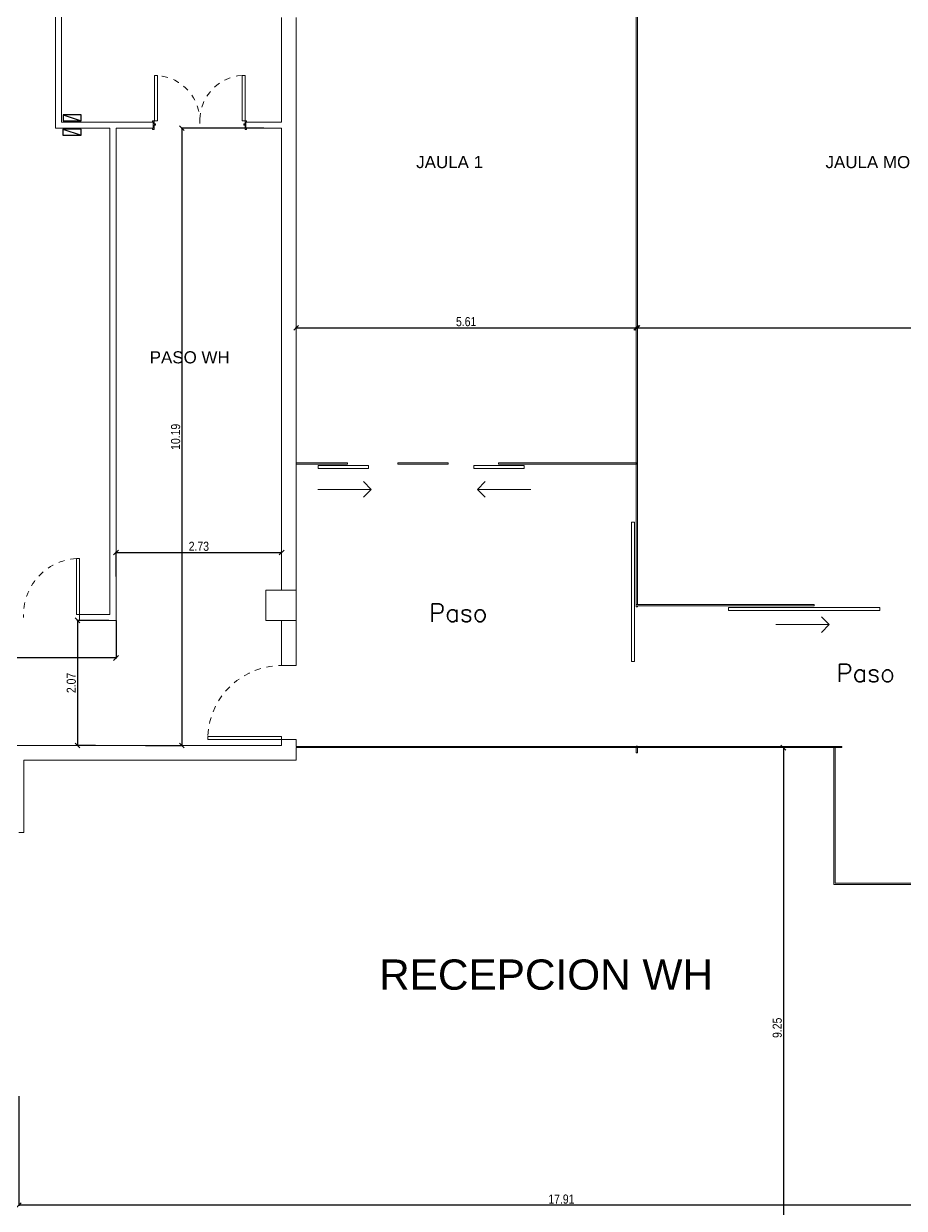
# Model space of a CAD drawing. Header units: millimetres. Extents: x 182 to 305, y 81 to 164.
# Drawn here: x 209.34 to 223.87, y 118.08 to 137.63 of the extents above; entities that cross this region are included whole.
import ezdxf

# ---------------------------------------------------------------- set-up
doc = ezdxf.new("R2010")
doc.units = ezdxf.units.MM
doc.linetypes.add('Dash 1_16_', pattern=[0.003174, 0.001587, -0.001587])
for name, color, linetype, lineweight in [('A-----NPP', 7, 'Continuous', 9), ('A-AREAIDM', 7, 'Continuous', 18), ('A-DOORSYM', 7, 'Continuous', 9), ('A-FLOROTM', 7, 'Continuous', 9), ('A-WALL', 7, 'Continuous', 9), ('DIMENSION', 1, 'Continuous', 25), ('S-COLSPRM', 7, 'Continuous', 9)]:
    doc.layers.add(name, color=color, linetype=linetype, lineweight=lineweight)
for name, color, linetype in [('estructura', 7, 'Continuous'), ('Plano Generales interior', 7, 'Continuous'), ('Sectores', 3, 'Continuous')]:
    doc.layers.add(name, color=color, linetype=linetype)
doc.styles.add('ARIALNARROW', font='ARIALN.TTF')
doc.styles.add('MtXpl_Arial_Unicode_', font='ARIALUNI.ttf')
doc.styles.get("Standard").update_dxf_attribs({"font": 'txt.shx'})
doc.dimstyles.new('C', dxfattribs={"dimscale": 1.5, "dimtxt": 0.15, "dimasz": 0.08, "dimexe": 0.01, "dimexo": 0, "dimgap": 0.025, "dimtad": 1, "dimzin": 0, "dimdsep": 46, "dimtxsty": 'ARIALNARROW', "dimblk": 'OBLIQUE', "dimcen": 0, "dimclrd": 256, "dimclre": 256, "dimclrt": 256, "dimadec": 0, "dimazin": 0, "dimtfac": 1.666667, "dimtofl": 0, "dimtmove": 0, "dimatfit": 0, "dimldrblk": 'OBLIQUE', "dimfxl": 0.1, "dimtolj": 1, "dimtzin": 0, "dimarcsym": 0})

# ---------------------------------------------------------------- blocks, each defined once
blk = doc.blocks.new('_Oblique')
at = {"layer": 'estructura', "color": 0, "lineweight": -2}
blk.add_line((-0.5, -0.5), (0.5, 0.5), dxfattribs=at)
blk = doc.blocks.new('*D74')
at = {"layer": 'Defpoints', "color": 0}
for p in [(209.256233, 119.929648), (227.169996, 119.929648), (209.256233, 118.129648)]:
    blk.add_point(p, dxfattribs=at)
at = {"layer": 'DIMENSION', "lineweight": -2}
for p, q in [((209.256233, 119.929648), (209.256233, 118.119648)), ((227.169996, 119.929648), (227.169996, 118.119648)), ((227.169996, 118.129648), (209.256233, 118.129648))]:
    blk.add_line(p, q, dxfattribs=at)
at = {"layer": 'DIMENSION', "lineweight": -2, "xscale": 0.08, "yscale": 0.08, "zscale": 0.08, "rotation": 180}
blk.add_blockref('_Oblique', (209.256233, 118.129648), dxfattribs=at)
at = {"layer": 'DIMENSION', "lineweight": -2, "xscale": 0.08, "yscale": 0.08, "zscale": 0.08}
blk.add_blockref('_Oblique', (227.169996, 118.129648), dxfattribs=at)
at = {"layer": 'DIMENSION', "insert": (218.213115, 118.231225), "char_height": 0.15, "attachment_point": 5, "style": 'ARIALNARROW'}
blk.add_mtext('\\A1;17.91', dxfattribs=at)
blk = doc.blocks.new('*D75')
at = {"layer": 'Defpoints', "color": 0}
for p in [(221.876728, 125.684648), (215.204642, 116.434648), (221.876728, 116.434648)]:
    blk.add_point(p, dxfattribs=at)
at = {"layer": 'DIMENSION', "lineweight": -2}
for p, q in [((221.876728, 125.684648), (221.866728, 125.684648)), ((221.876728, 125.684648), (221.876728, 116.434648)), ((215.204642, 116.434648), (221.886728, 116.434648))]:
    blk.add_line(p, q, dxfattribs=at)
at = {"layer": 'DIMENSION', "lineweight": -2, "xscale": 0.08, "yscale": 0.08, "zscale": 0.08}
for p, rotation in [((221.876728, 125.684648), 90), ((221.876728, 116.434648), 270)]:
    blk.add_blockref('_Oblique', p, dxfattribs=dict(at, rotation=rotation))
at = {"layer": 'DIMENSION', "insert": (221.775152, 121.059648), "char_height": 0.15, "attachment_point": 5, "rotation": 90, "style": 'ARIALNARROW'}
blk.add_mtext('\\A1;9.25', dxfattribs=at)
blk = doc.blocks.new('*D96')
at = {"layer": 'Defpoints', "color": 0}
for p in [(213.301609, 135.909649), (211.347967, 125.719648), (211.947967, 125.719648)]:
    blk.add_point(p, dxfattribs=at)
at = {"layer": 'DIMENSION', "lineweight": -2}
for p, q in [((213.301609, 135.909649), (211.937967, 135.909649)), ((211.947967, 135.909649), (211.947967, 125.719648)), ((211.347967, 125.719648), (211.957967, 125.719648))]:
    blk.add_line(p, q, dxfattribs=at)
at = {"layer": 'DIMENSION', "lineweight": -2, "xscale": 0.08, "yscale": 0.08, "zscale": 0.08}
for p, rotation in [((211.947967, 135.909649), 90), ((211.947967, 125.719648), 270)]:
    blk.add_blockref('_Oblique', p, dxfattribs=dict(at, rotation=rotation))
at = {"layer": 'DIMENSION', "insert": (211.846391, 130.814648), "char_height": 0.15, "attachment_point": 5, "rotation": 90, "style": 'ARIALNARROW'}
blk.add_mtext('\\A1;10.19', dxfattribs=at)
blk = doc.blocks.new('*D97')
at = {"layer": 'Defpoints', "color": 0}
for p in [(213.836101, 132.614278), (219.446172, 132.614278), (219.446172, 132.614278)]:
    blk.add_point(p, dxfattribs=at)
at = {"layer": 'DIMENSION', "lineweight": -2}
for p, q in [((213.836101, 132.614278), (213.836101, 132.624278)), ((213.836101, 132.614278), (219.446172, 132.614278)), ((219.446172, 132.614278), (219.446172, 132.624278))]:
    blk.add_line(p, q, dxfattribs=at)
at = {"layer": 'DIMENSION', "lineweight": -2, "xscale": 0.08, "yscale": 0.08, "zscale": 0.08, "rotation": 180}
blk.add_blockref('_Oblique', (213.836101, 132.614278), dxfattribs=at)
at = {"layer": 'DIMENSION', "lineweight": -2, "xscale": 0.08, "yscale": 0.08, "zscale": 0.08}
blk.add_blockref('_Oblique', (219.446172, 132.614278), dxfattribs=at)
at = {"layer": 'DIMENSION', "insert": (216.641137, 132.715854), "char_height": 0.15, "attachment_point": 5, "style": 'ARIALNARROW'}
blk.add_mtext('\\A1;5.61', dxfattribs=at)
blk = doc.blocks.new('*D98')
at = {"layer": 'Defpoints', "color": 0}
for p in [(219.466172, 132.614278), (229.506172, 132.614278), (229.506172, 132.200787)]:
    blk.add_point(p, dxfattribs=at)
at = {"layer": 'DIMENSION', "lineweight": -2}
for p, q in [((219.466172, 132.614278), (219.466172, 132.624278)), ((219.466172, 132.614278), (229.506172, 132.614278)), ((229.506172, 132.200787), (229.506172, 132.624278))]:
    blk.add_line(p, q, dxfattribs=at)
at = {"layer": 'DIMENSION', "lineweight": -2, "xscale": 0.08, "yscale": 0.08, "zscale": 0.08, "rotation": 180}
blk.add_blockref('_Oblique', (219.466172, 132.614278), dxfattribs=at)
at = {"layer": 'DIMENSION', "lineweight": -2, "xscale": 0.08, "yscale": 0.08, "zscale": 0.08}
blk.add_blockref('_Oblique', (229.506172, 132.614278), dxfattribs=at)
at = {"layer": 'DIMENSION', "insert": (224.486172, 132.715854), "char_height": 0.15, "attachment_point": 5, "style": 'ARIALNARROW'}
blk.add_mtext('\\A1;10.04', dxfattribs=at)
blk = doc.blocks.new('*D109')
at = {"layer": 'Defpoints', "color": 0}
for p in [(210.743947, 127.784648), (210.226639, 125.719648), (210.526639, 125.719648)]:
    blk.add_point(p, dxfattribs=at)
at = {"layer": 'DIMENSION', "lineweight": -2}
for p, q in [((210.743947, 127.784648), (210.216639, 127.784648)), ((210.226639, 127.784648), (210.226639, 125.719648)), ((210.526639, 125.719648), (210.216639, 125.719648))]:
    blk.add_line(p, q, dxfattribs=at)
at = {"layer": 'DIMENSION', "lineweight": -2, "xscale": 0.08, "yscale": 0.08, "zscale": 0.08}
for p, rotation in [((210.226639, 127.784648), 90), ((210.226639, 125.719648), 270)]:
    blk.add_blockref('_Oblique', p, dxfattribs=dict(at, rotation=rotation))
at = {"layer": 'DIMENSION', "insert": (210.125062, 126.752148), "char_height": 0.15, "attachment_point": 5, "rotation": 90, "style": 'ARIALNARROW'}
blk.add_mtext('\\A1;2.07', dxfattribs=at)
blk = doc.blocks.new('*D110')
at = {"layer": 'Defpoints', "color": 0}
for p in [(213.596101, 128.906205), (213.596101, 128.906205), (210.863132, 128.507805)]:
    blk.add_point(p, dxfattribs=at)
at = {"layer": 'DIMENSION', "lineweight": -2}
for p, q in [((210.863132, 128.507805), (210.863132, 128.916205)), ((210.863132, 128.906205), (213.596101, 128.906205)), ((213.596101, 128.906205), (213.596101, 128.916205))]:
    blk.add_line(p, q, dxfattribs=at)
at = {"layer": 'DIMENSION', "lineweight": -2, "xscale": 0.08, "yscale": 0.08, "zscale": 0.08, "rotation": 180}
blk.add_blockref('_Oblique', (210.863132, 128.906205), dxfattribs=at)
at = {"layer": 'DIMENSION', "lineweight": -2, "xscale": 0.08, "yscale": 0.08, "zscale": 0.08}
blk.add_blockref('_Oblique', (213.596101, 128.906205), dxfattribs=at)
at = {"layer": 'DIMENSION', "insert": (212.229617, 129.007781), "char_height": 0.15, "attachment_point": 5, "style": 'ARIALNARROW'}
blk.add_mtext('\\A1;2.73', dxfattribs=at)
blk = doc.blocks.new('*D111')
at = {"layer": 'Defpoints', "color": 0}
for p in [(210.863132, 127.784648), (206.136006, 127.164098), (206.136006, 126.564098)]:
    blk.add_point(p, dxfattribs=at)
at = {"layer": 'DIMENSION', "lineweight": -2}
for p, q in [((210.863132, 127.784648), (210.863132, 127.154098)), ((206.136006, 126.564098), (206.136006, 127.174098)), ((210.863132, 127.164098), (206.136006, 127.164098))]:
    blk.add_line(p, q, dxfattribs=at)
at = {"layer": 'DIMENSION', "lineweight": -2, "xscale": 0.08, "yscale": 0.08, "zscale": 0.08, "rotation": 180}
blk.add_blockref('_Oblique', (206.136006, 127.164098), dxfattribs=at)
at = {"layer": 'DIMENSION', "lineweight": -2, "xscale": 0.08, "yscale": 0.08, "zscale": 0.08}
blk.add_blockref('_Oblique', (210.863132, 127.164098), dxfattribs=at)
at = {"layer": 'DIMENSION', "insert": (208.499569, 127.265675), "char_height": 0.15, "attachment_point": 5, "style": 'ARIALNARROW'}
blk.add_mtext('\\A1;4.73', dxfattribs=at)

msp = doc.modelspace()

# ---------------------------------------------------------------- linework, layer by layer
at = {"layer": 'A-----NPP', "color": 252}
for p, q in [((215.072715, 129.94779), (214.945435, 130.075069)), ((216.829381, 129.94779), (216.95666, 130.075069)), ((214.192715, 129.94779), (215.072715, 129.94779)), ((215.072715, 129.94779), (214.945435, 129.820511)), ((217.709381, 129.94779), (216.829381, 129.94779)), ((216.829381, 129.94779), (216.95666, 129.820511)), ((221.753584, 127.714804), (222.633584, 127.714804)), ((222.633584, 127.714804), (222.506305, 127.842084)), ((222.633584, 127.714804), (222.506305, 127.587525))]:
    msp.add_line(p, q, dxfattribs=at)
at = {"layer": 'A-DOORSYM', "color": 252}
for p, q in [((211.546809, 136.779649), (211.496809, 136.779649)), ((211.496809, 136.779649), (211.496809, 136.029649)), ((211.546809, 136.029649), (211.546809, 136.779649)), ((212.942117, 136.779649), (212.942117, 136.029649)), ((212.992117, 136.779649), (212.942117, 136.779649)), ((212.992117, 136.029649), (212.992117, 136.779649)), ((211.467117, 136.009649), (211.467117, 136.029649)), ((211.467117, 136.029649), (211.492117, 136.029649)), ((211.468117, 136.009649), (211.467117, 136.009649)), ((211.467117, 135.909649), (211.468117, 135.909649)), ((211.467117, 135.889649), (211.467117, 135.909649)), ((211.468117, 136.028649), (211.468117, 136.009649)), ((211.491117, 136.028649), (211.468117, 136.028649)), ((211.468117, 135.909649), (211.468117, 135.890649)), ((211.491117, 135.978649), (211.491117, 136.028649)), ((211.511117, 135.978649), (211.491117, 135.978649)), ((211.491117, 135.960649), (211.511117, 135.960649)), ((211.491117, 135.890649), (211.491117, 135.960649)), ((211.492117, 136.029649), (211.492117, 135.979649)), ((211.492117, 135.979649), (211.512117, 135.979649)), ((211.492117, 135.959649), (211.492117, 135.889649)), ((211.512117, 135.959649), (211.492117, 135.959649)), ((211.496809, 136.029649), (211.546809, 136.029649)), ((211.511117, 135.960649), (211.511117, 135.978649)), ((211.512117, 135.979649), (211.512117, 135.959649)), ((212.992117, 136.029649), (212.942117, 136.029649)), ((212.972117, 135.979649), (212.992117, 135.979649)), ((212.972117, 135.959649), (212.972117, 135.979649)), ((212.992117, 135.959649), (212.972117, 135.959649)), ((212.973117, 135.978649), (212.973117, 135.960649)), ((212.993117, 135.978649), (212.973117, 135.978649)), ((212.973117, 135.960649), (212.993117, 135.960649)), ((212.992117, 135.979649), (212.992117, 136.029649)), ((212.992117, 136.029649), (213.017117, 136.029649)), ((212.992117, 135.889649), (212.992117, 135.959649)), ((212.993117, 136.028649), (212.993117, 135.978649)), ((213.016117, 136.028649), (212.993117, 136.028649)), ((212.993117, 135.960649), (212.993117, 135.890649)), ((213.016117, 136.009649), (213.016117, 136.028649)), ((213.017117, 136.009649), (213.016117, 136.009649)), ((213.016117, 135.909649), (213.017117, 135.909649)), ((213.016117, 135.890649), (213.016117, 135.909649)), ((213.017117, 136.029649), (213.017117, 136.009649)), ((213.017117, 135.909649), (213.017117, 135.889649)), ((211.492117, 135.889649), (211.467117, 135.889649)), ((211.468117, 135.890649), (211.491117, 135.890649)), ((213.017117, 135.889649), (212.992117, 135.889649)), ((212.993117, 135.890649), (213.016117, 135.890649)), ((214.197333, 130.289648), (214.197333, 130.339648)), ((214.197333, 130.339648), (215.027333, 130.339648)), ((215.027333, 130.289648), (214.197333, 130.289648)), ((215.027333, 130.339648), (215.027333, 130.289648)), ((216.770051, 130.339648), (216.770051, 130.289648)), ((217.600051, 130.339648), (216.770051, 130.339648)), ((216.770051, 130.289648), (217.600051, 130.289648)), ((217.600051, 130.289648), (217.600051, 130.339648)), ((219.371172, 127.105398), (219.371172, 129.405398)), ((219.371172, 129.405398), (219.421172, 129.405398)), ((219.421172, 129.405398), (219.421172, 127.105398)), ((210.208132, 127.884648), (210.208132, 128.804648)), ((210.208132, 128.804648), (210.258132, 128.804648)), ((210.258132, 128.804648), (210.258132, 127.884648)), ((220.97014, 127.949648), (220.97014, 127.999648)), ((220.97014, 127.999648), (223.47014, 127.999648)), ((223.47014, 127.949648), (220.97014, 127.949648)), ((223.47014, 127.999648), (223.47014, 127.949648)), ((210.258132, 127.884648), (210.208132, 127.884648)), ((219.421172, 127.105398), (219.371172, 127.105398)), ((213.596101, 125.869648), (212.376101, 125.869648)), ((212.376101, 125.869648), (212.376101, 125.819648)), ((212.376101, 125.819648), (213.596101, 125.819648)), ((213.596101, 125.819648), (213.596101, 125.869648))]:
    msp.add_line(p, q, dxfattribs=at)
at = {"layer": 'A-DOORSYM', "color": 252, "linetype": 'Dash 1_16_'}
for centre, radius, start, end in [((211.494184, 136.029698), 0.751794, 356.567782, 85.986046), ((212.98729, 136.039665), 0.741361, 93.493407, 180), ((210.258132, 127.884648), 0.921358, 93.110841, 183.110841), ((213.596101, 125.819648), 1.221024, 87.653126, 177.653126)]:
    msp.add_arc(centre, radius, start, end, dxfattribs=at)
at = {"layer": 'A-FLOROTM', "color": 252}
for p, q in [((211.477117, 136.009649), (211.491504, 136.009649)), ((212.992729, 136.009649), (213.007117, 136.009649))]:
    msp.add_line(p, q, dxfattribs=at)
at = {"layer": 'A-WALL', "color": 252, "lineweight": 18}
for p, q in [((209.863132, 140.194648), (209.863132, 135.909649)), ((209.963132, 136.009649), (209.963132, 140.194648)), ((219.446172, 140.194648), (219.446172, 128.009648)), ((219.466172, 128.044648), (219.466172, 140.194648)), ((213.596101, 137.734648), (213.596101, 136.009649)), ((213.836101, 128.284648), (213.836101, 137.734648)), ((209.863132, 135.909649), (210.763132, 135.909649)), ((211.477117, 136.009649), (209.963132, 136.009649)), ((210.763132, 135.909649), (210.763132, 127.884648)), ((210.863132, 127.784648), (210.863132, 135.909649)), ((210.863132, 135.909649), (211.477117, 135.909649)), ((211.477117, 135.909649), (211.477117, 136.009649)), ((213.596101, 136.009649), (213.007117, 136.009649)), ((213.007117, 136.009649), (213.007117, 135.909649)), ((213.007117, 135.909649), (213.596101, 135.909649)), ((213.596101, 135.909649), (213.596101, 128.284648)), ((214.685532, 130.384648), (213.836101, 130.384648)), ((213.836101, 130.364648), (214.685532, 130.364648)), ((214.685532, 130.364648), (214.685532, 130.384648)), ((216.344132, 130.384648), (215.515532, 130.384648)), ((215.515532, 130.384648), (215.515532, 130.364648)), ((215.515532, 130.364648), (216.344132, 130.364648)), ((216.344132, 130.364648), (216.344132, 130.384648)), ((219.456172, 130.384648), (217.174132, 130.384648)), ((217.174132, 130.384648), (217.174132, 130.364648)), ((217.174132, 130.364648), (219.446172, 130.364648)), ((219.456172, 130.364648), (219.456172, 130.384648)), ((219.466172, 130.364648), (219.456172, 130.364648)), ((213.596101, 128.284648), (213.836101, 128.284648)), ((222.386101, 128.044648), (219.446172, 128.044648)), ((219.446172, 128.009648), (219.466172, 128.009648)), ((219.466172, 128.024648), (222.386101, 128.024648)), ((219.466172, 128.009648), (219.466172, 128.024648)), ((222.386101, 128.024648), (222.386101, 128.044648)), ((210.763132, 127.884648), (210.258132, 127.884648)), ((210.258132, 127.884648), (210.258132, 127.784648)), ((210.258132, 127.784648), (210.863132, 127.784648)), ((213.836101, 127.784648), (213.596101, 127.784648)), ((213.596101, 127.784648), (213.596101, 127.039648)), ((213.836101, 127.039648), (213.836101, 127.784648)), ((213.596101, 127.039648), (213.836101, 127.039648)), ((213.836101, 125.819648), (213.596101, 125.819648)), ((213.596101, 125.819648), (213.596101, 125.719648)), ((213.836101, 125.704648), (213.836101, 125.819648)), ((213.596101, 125.719648), (209.099833, 125.719648)), ((222.839996, 125.704648), (213.836101, 125.704648)), ((213.836101, 125.479648), (213.836101, 125.684648)), ((213.836101, 125.684648), (222.839996, 125.684648)), ((219.446172, 125.709648), (219.446172, 125.599648)), ((219.466172, 125.709648), (219.446172, 125.709648)), ((219.446172, 125.599648), (219.466172, 125.599648)), ((219.466172, 125.599648), (219.466172, 125.709648)), ((222.709996, 125.694648), (222.709996, 123.424648)), ((222.729996, 125.694648), (222.709996, 125.694648)), ((222.729996, 123.444648), (222.729996, 125.694648)), ((222.839996, 125.684648), (222.839996, 125.704648)), ((209.339833, 124.282148), (209.339833, 125.479648)), ((209.339833, 125.479648), (213.836101, 125.479648)), ((209.256233, 124.282148), (209.339833, 124.282148)), ((222.709996, 123.424648), (227.169996, 123.424648)), ((227.169996, 123.444648), (222.729996, 123.444648))]:
    msp.add_line(p, q, dxfattribs=at)
at = {"layer": 'Plano Generales interior', "color": 252}
for p, q in [((209.987712, 136.130656), (209.987712, 136.030656)), ((210.287712, 136.130656), (209.987712, 136.130656)), ((209.987712, 136.130656), (210.287712, 136.030656)), ((210.287712, 136.030656), (210.287712, 136.130656)), ((209.987712, 136.030656), (210.287712, 136.030656)), ((209.985618, 135.89203), (209.985618, 135.79203)), ((210.285618, 135.89203), (209.985618, 135.89203)), ((209.985618, 135.89203), (210.285618, 135.79203)), ((209.985618, 135.79203), (210.285618, 135.79203)), ((210.285618, 135.79203), (210.285618, 135.89203))]:
    msp.add_line(p, q, dxfattribs=at)
at = {"layer": 'S-COLSPRM', "color": 252}
for p, q in [((213.836101, 128.284648), (213.336101, 128.284648)), ((213.336101, 128.284648), (213.336101, 127.784648)), ((213.836101, 127.784648), (213.836101, 128.284648)), ((213.336101, 127.784648), (213.836101, 127.784648))]:
    msp.add_line(p, q, dxfattribs=at)

# ---------------------------------------------------------------- texts
at = {"layer": 'A-AREAIDM', "color": 252}
for p in [(216.030457, 127.76296), (222.753934, 126.769325)]:
    msp.add_text('Paso', height=0.29506, dxfattribs=at).set_placement(p)
at = {"layer": 'Sectores', "style": 'MtXpl_Arial_Unicode_'}
for s, height, p in [('JAULA 1', 0.2, (215.81699, 135.250228)), ('JAULA MOBILIARIO', 0.2, (222.572151, 135.250228)), ('PASO WH', 0.2, (211.4191, 132.027488)), ('RECEPCION WH', 0.5, (215.204642, 121.687981))]:
    msp.add_text(s, height=height, dxfattribs=at).set_placement(p)

# ---------------------------------------------------------------- dimensions: what is measured, and where the dimension line sits
at = {"layer": 'DIMENSION'}
for base, p1, p2, override, picture, middle in [((211.947967, 125.719648), (213.301609, 135.909649), (211.347967, 125.719648), {"dimscale": 1, "dimlfac": 1, "dimtxsty": 'ARIALNARROW', "dimtmove": 1, "dimtolj": 1}, '*D96', (211.846391, 130.814648)), ((210.226639, 125.719648), (210.743947, 127.784648), (210.526639, 125.719648), {"dimscale": 1, "dimlfac": 1, "dimtxsty": 'ARIALNARROW', "dimtolj": 1}, '*D109', (210.125062, 126.752148)), ((221.876728, 116.434648), (221.876728, 125.684648), (215.204642, 116.434648), {"dimscale": 1, "dimlfac": 1, "dimtxsty": 'ARIALNARROW', "dimtolj": 1}, '*D75', (221.775152, 121.059648))]:
    dim = msp.add_linear_dim(base=base, p1=p1, p2=p2, angle=90, dimstyle='C', override=override, dxfattribs=at)
    dim.commit()
    dim.dimension.update_dxf_attribs({"geometry": picture, "text_midpoint": middle})
for base, p1, p2, picture, middle in [((219.446172, 132.614278), (213.836101, 132.614278), (219.446172, 132.614278), '*D97', (216.641137, 132.715854)), ((229.506172, 132.614278), (219.466172, 132.614278), (229.506172, 132.200787), '*D98', (224.486172, 132.715854)), ((213.596101, 128.906205), (210.863132, 128.507805), (213.596101, 128.906205), '*D110', (212.229617, 129.007781)), ((206.136006, 127.164098), (210.863132, 127.784648), (206.136006, 126.564098), '*D111', (208.499569, 127.265675)), ((209.256233, 118.129648), (227.169996, 119.929648), (209.256233, 119.929648), '*D74', (218.213115, 118.231225))]:
    dim = msp.add_linear_dim(base=base, p1=p1, p2=p2, dimstyle='C', override={"dimscale": 1, "dimlfac": 1, "dimtxsty": 'ARIALNARROW', "dimtolj": 1}, dxfattribs=at)
    dim.commit()
    dim.dimension.update_dxf_attribs({"geometry": picture, "text_midpoint": middle})

doc.saveas('drawing.dxf')
